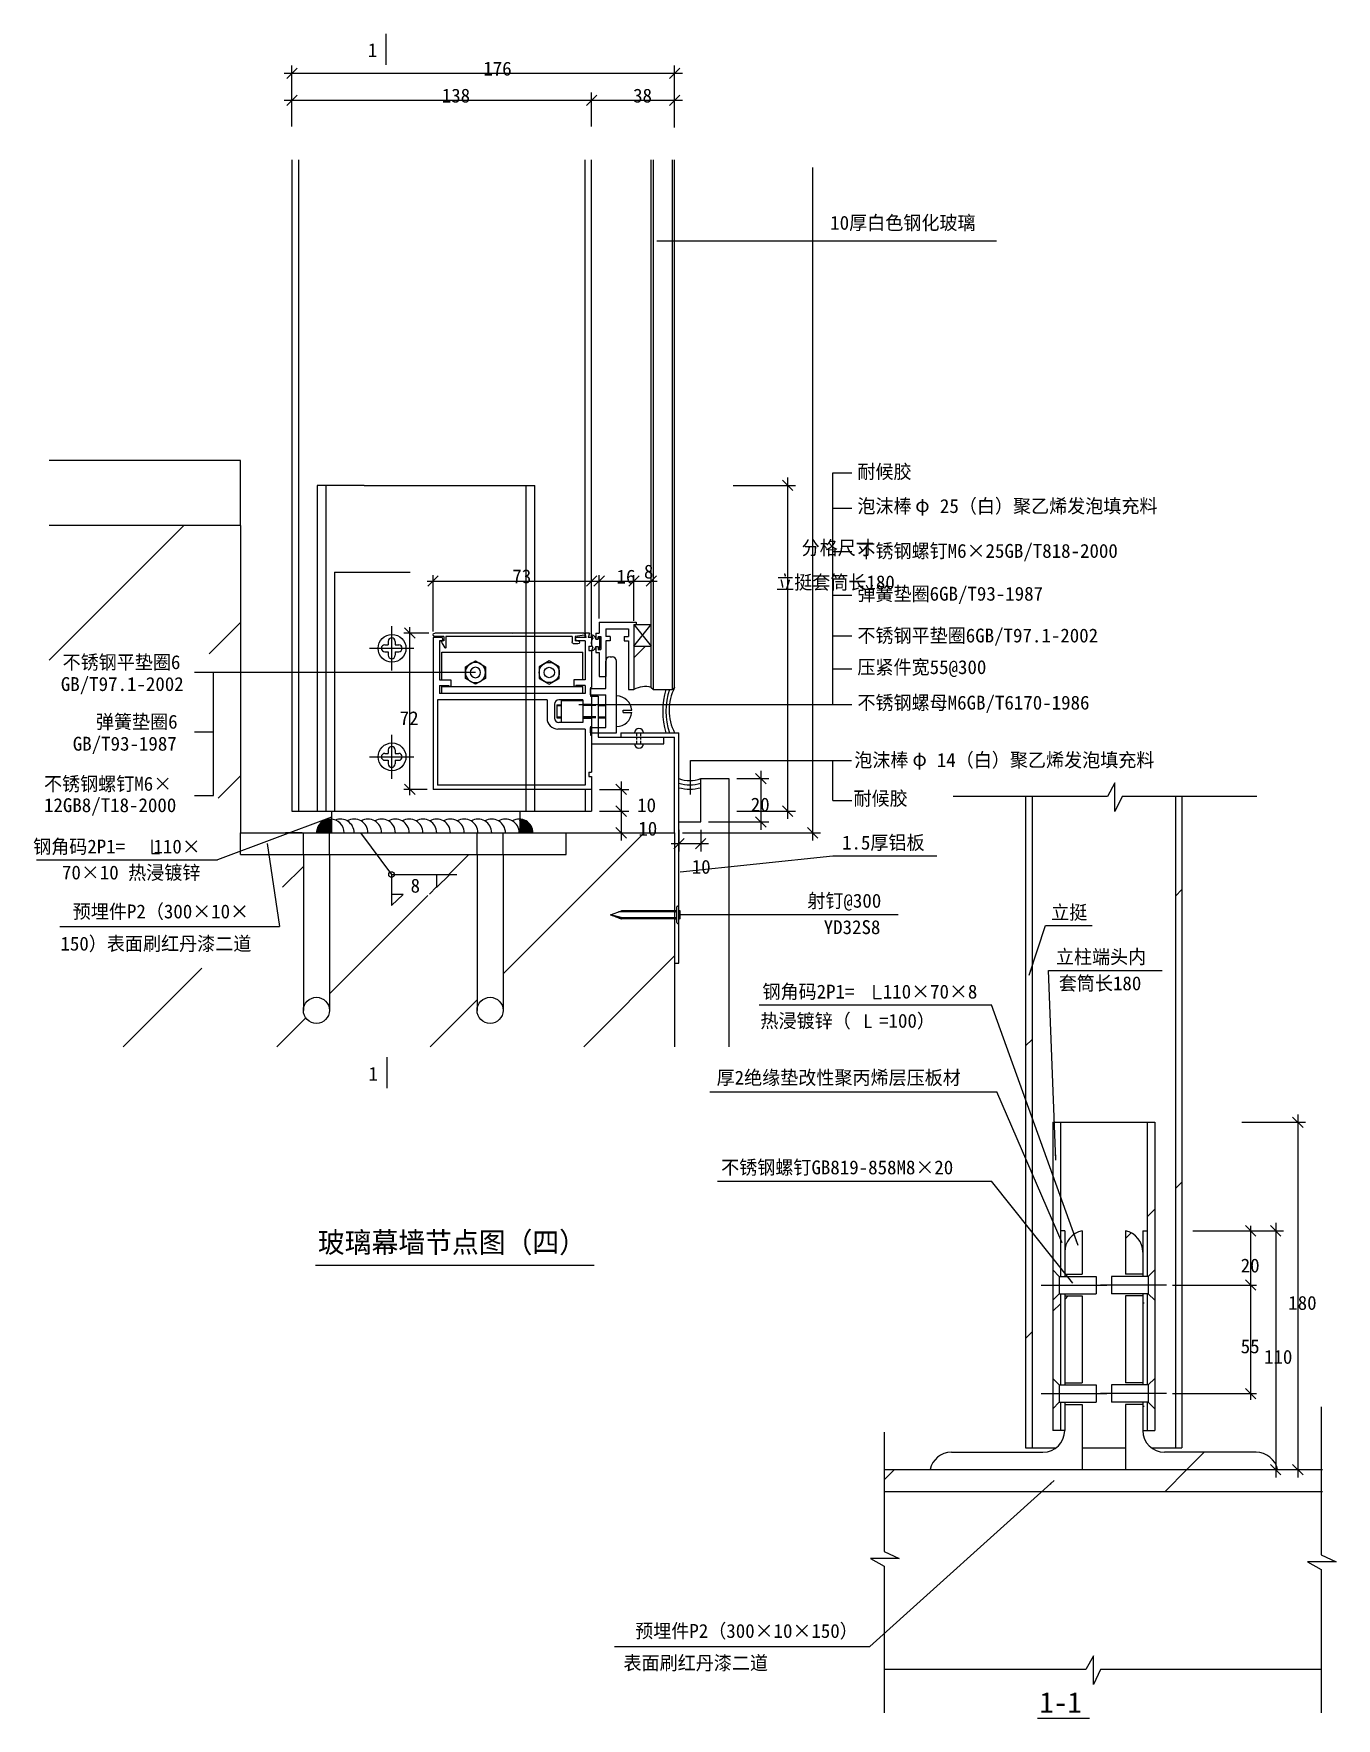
# Model space of a CAD drawing. Header units: metres. Extents: x 1144 to 1744, y 213 to 989.
import ezdxf

# ---------------------------------------------------------------- set-up
doc = ezdxf.new("R2010")
doc.units = ezdxf.units.M
for name, color, linetype in [('LJ', 1, 'Continuous'), ('T', 6, 'Continuous'), ('WD-01', 7, 'Continuous'), ('ZJSY-CC155-D1', 7, 'Continuous'), ('ZJSY-CC155-D10', 7, 'Continuous'), ('ZJSY-CC155-D11', 7, 'Continuous'), ('ZJSY-CC155-D3', 7, 'Continuous'), ('ZJSY-CC155-D5', 7, 'Continuous'), ('建块层', 2, 'Continuous')]:
    doc.layers.add(name, color=color, linetype=linetype)
doc.dimstyles.get("Standard").update_dxf_attribs({"dimtxt": 2.5, "dimasz": 2.5, "dimexe": 1.25, "dimexo": 0.625, "dimtad": 1, "dimcen": 2.5, "dimazin": 3, "dimtfac": 1, "dimtmove": 0, "dimatfit": 3})

# ---------------------------------------------------------------- blocks, each defined once
blk = doc.blocks.new('_ArchTick')
at = {"color": 0, "linetype": 'ByBlock'}
blk.add_lwpolyline([(-0.5, -0.5), (0.5, 0.5)], dxfattribs=at)
blk = doc.blocks.new('螺钉正面')
for p, q in [((0, -6.37), (0, 6.37)), ((-6.37, 0), (6.37, 0))]:
    blk.add_line(p, q)
at = {"layer": 'LJ'}
for p, q in [((-2, 1), (-1, 1)), ((-1, 2), (-1, 1)), ((1, 2), (1, 1)), ((1, 1), (2, 1)), ((-2, -1), (-1, -1)), ((-1, -1), (-1, -2)), ((1, -1), (2, -1)), ((1, -1), (1, -2))]:
    blk.add_line(p, q, dxfattribs=at)
blk.add_circle((0.09, 0), 4, dxfattribs=at)
for centre, start, end in [((-2, 0), 90, 180), ((-2, 0), 180, 270), ((0, 2), 90, 180), ((0, 2), 0, 90), ((2, 0), 0, 90), ((2, 0), 270, 0), ((0, -2), 180, 270), ((0, -2), 270, 0)]:
    blk.add_arc(centre, 1, start, end, dxfattribs=at)
blk = doc.blocks.new('AQ5214隐横梁')
at = {"layer": '建块层'}
for p, q in [((-2, 28.8), (-2, -41.2)), ((1.75, 28.8), (-2, 28.8)), ((1, 27.3), (1, 9.2)), ((1.75, 27.3), (1, 27.3)), ((68.5, 28.8), (64.25, 28.8)), ((68, 27.3), (64.25, 27.3)), ((68.5, 28.8), (68, 30.8)), ((70, 30.8), (68, 30.8)), ((68, 27.3), (68, 9.2)), ((70, 30.8), (69.5, 28.8)), ((71, 28.8), (69.5, 28.8)), ((69.7, 24.8), (71, 24.8)), ((69.7, 24.8), (69.7, 22.8)), ((71, 28.8), (71, 24.8)), ((69.7, 22.8), (71, 22.8)), ((71, 22.8), (71, 5.8)), ((1, 9.2), (6.2, 9.2)), ((6.2, 9.2), (6.2, 6.5)), ((68, 9.2), (62.8, 9.2)), ((62.8, 9.2), (62.8, 6.5)), ((0, 0), (0, -39.2)), ((50.5, 0), (0, 0)), ((1, 6.7), (5.2, 6.7)), ((1, 6.7), (1, 3)), ((68, 3), (1, 3)), ((5.2, 6.7), (5.2, 6.5)), ((5.5, 6.2), (5.9, 6.2)), ((50.5, 0), (50.5, -8.4)), ((67, 0), (56, 0)), ((63.5, 6.2), (63.1, 6.2)), ((68, 6.7), (63.8, 6.7)), ((63.8, 6.7), (63.8, 6.5)), ((67, 0), (67, -1.95)), ((68, 6.7), (68, 3)), ((70.5, 5.8), (70.5, 1.8)), ((70.5, 5.8), (71, 5.8)), ((70.5, 1.8), (71, 1.8)), ((71, 1.8), (71, -1.95)), ((54, -2), (54, -8.4)), ((67, -1.95), (71, -1.95)), ((68, -13.4), (55.5, -13.4)), ((67, -10.4), (56, -10.4)), ((67, -8.45), (67, -10.4)), ((67, -8.45), (71, -8.45)), ((68, -13.4), (68, -39.2)), ((70.5, -12.2), (70.5, -16.2)), ((70.5, -12.2), (71, -12.2)), ((71, -8.45), (71, -12.2)), ((70.5, -16.2), (71, -16.2)), ((71, -16.2), (71, -33.2)), ((69.7, -33.2), (71, -33.2)), ((69.7, -33.2), (69.7, -35.2)), ((69.7, -35.2), (71, -35.2)), ((71, -35.2), (71, -41.2)), ((71, -41.2), (-2, -41.2)), ((68, -39.2), (0, -39.2))]:
    blk.add_line(p, q, dxfattribs=at)
for centre, radius, start, end in [((1.75, 28.05), 0.75, 270, 90), ((64.25, 28.05), 0.75, 90, 270), ((5.5, 6.5), 0.3, 180, 270), ((5.9, 6.5), 0.3, 270, 0), ((56, -2), 2, 90, 180), ((63.1, 6.5), 0.3, 180, 270), ((63.5, 6.5), 0.3, 270, 0), ((55.5, -8.4), 5, 180, 270), ((56, -8.4), 2, 180, 270)]:
    blk.add_arc(centre, radius, start, end, dxfattribs=at)
blk = doc.blocks.new('A$C00DE7B20')
for p, q in [((2, 5.55), (3, 5.55)), ((2, 2.05), (3, 2.05)), ((3, 5.55), (3, 6.46)), ((3, 6.46), (3.84, 6.46)), ((3, 2.05), (3, 1.14)), ((3, 1.14), (3.84, 1.14)), ((3.84, 6.46), (3.84, 1.14))]:
    blk.add_line(p, q)
for centre, radius, start, end in [((-0.81, 4.81), 2.91, 14.77, 73.81), ((4.25, 3.8), 4.25, 151.6, 208.4), ((-0.81, 2.79), 2.91, 286.19, 345.23), ((-4.43, 5.36), 4.97, 5.33, 26.8), ((-4.43, 2.24), 4.97, 333.2, 354.67)]:
    blk.add_arc(centre, radius, start, end)
blk = doc.blocks.new('AQ5130固定铝框')
at = {"layer": '建块层'}
for p, q in [((13.5, 26), (16, 26)), ((13.5, 3.5), (13.5, 26)), ((16, -4), (16, 26)), ((0, 9), (0, 20)), ((0, 20), (3, 20)), ((3, 3.5), (3, 20)), ((-1.5, 9), (0, 9)), ((-1.5, 6.25), (-1.5, 9)), ((-1.5, 6.25), (-0.5, 6.25)), ((-1.5, 0), (-1.5, 2.75)), ((-1.5, 2.75), (-0.5, 2.75)), ((-1.5, 0), (0, 0)), ((-0.5, 7.5), (0.7, 7.5)), ((-0.5, 6.25), (-0.5, 7.5)), ((-0.5, 1.5), (-0.5, 2.75)), ((-0.5, 1.5), (0.7, 1.5)), ((0, -5), (0, 0)), ((0.7, 1.5), (0.7, 7.5)), ((5, 3.5), (3, 3.5)), ((3, -2), (3, 1.5)), ((5, 1.5), (3, 1.5)), ((5, 1.5), (5, 3.5)), ((11.5, 1.5), (11.5, 3.5)), ((11.5, 3.5), (13.5, 3.5)), ((11.5, 1.5), (13.5, 1.5)), ((13.5, -2), (13.5, 1.5)), ((0, -5), (17, -5)), ((3, -2), (13.5, -2)), ((16, -4), (17, -4)), ((17, -5), (17, -4))]:
    blk.add_line(p, q, dxfattribs=at)
blk = doc.blocks.new('AQ5087为AQ5214扣板')
at = {"layer": '建块层'}
for p, q in [((-68.97, 0.47), (-64.75, 0)), ((-68.7, 1.5), (0, 1.5)), ((-64.75, 0), (-64.75, -2)), ((-63.25, 0), (-5.15, 0)), ((-63.25, 0), (-63.25, -2.5)), ((-5.15, 0), (-5.15, -5.08)), ((-4.15, 0), (0, 0)), ((-4.15, 0), (-4.15, -2)), ((-66, -2), (-64.75, -2)), ((-66, -3.5), (-64.25, -3.5)), ((-3.3, -3), (-4.59, -5.23)), ((-4.15, -2), (-3.75, -2))]:
    blk.add_line(p, q, dxfattribs=at)
for centre, radius, start, end in [((-68.7, 0.95), 0.55, 90, 241.12), ((0, 0.75), 0.75, 270, 90), ((-66, -2.75), 0.75, 90, 270), ((-64.25, -2.5), 1, 270, 0), ((-4.85, -5.08), 0.3, 180, 330), ((-3.75, -2.6), 0.6, 318.19, 90)]:
    blk.add_arc(centre, radius, start, end, dxfattribs=at)
blk = doc.blocks.new('A$C26176695')
at = {"layer": '建块层', "color": 7}
for p, q in [((4.64, 10.72), (0, 8.04)), ((0, 8.04), (0, 2.68)), ((9.29, 8.04), (4.64, 10.72)), ((9.29, 2.68), (9.29, 8.04)), ((0, 2.68), (4.64, 0)), ((4.64, 0), (9.29, 2.68))]:
    blk.add_line(p, q, dxfattribs=at)
blk.add_circle((4.64, 5.36), 4.64, dxfattribs=at)
at = {"layer": '建块层', "color": 1}
blk.add_circle((4.64, 5.36), 2.4, dxfattribs=at)
blk = doc.blocks.new('AQ5156压紧件')
at = {"color": 7}
for p, q in [((-2.47, 0), (-2.47, -12)), ((-2.47, 0), (0.03, 0)), ((0.03, 0), (0.03, -7)), ((15.03, 0), (15.03, -7)), ((15.03, 0), (18.03, 0)), ((18.03, 0), (18.03, -7)), ((0.03, -7), (15.03, -7)), ((18.03, -7), (30.53, -7)), ((-2.47, -12), (30.53, -12)), ((32.53, -9), (32.53, -10))]:
    blk.add_line(p, q, dxfattribs=at)
for centre, start, end in [((30.53, -9), 0, 90), ((30.53, -10), 270, 0)]:
    blk.add_arc(centre, 2, start, end, dxfattribs=at)
blk = doc.blocks.new('点')
at = {"color": 2}
blk.add_line((0, 0), (0, 0), dxfattribs=at)

msp = doc.modelspace()

# ---------------------------------------------------------------- hatches: boundary and pattern name
h = msp.add_hatch()
h.set_pattern_fill('ANSI34', scale=30)
h.paths.add_polyline_path([(1274.35, 631.26), (1278.35, 631.26), (1278.35, 781.26), (1274.35, 781.26)])
h = msp.add_hatch()
h.set_pattern_fill('ANSI37', scale=20)
h.paths.add_polyline_path([(1428.3, 688.26, 0.19), (1420.3, 687.26), (1420.3, 707.26), (1428.3, 707.26)])
h = msp.add_hatch()
h.set_pattern_fill('AR-SAND', scale=8)
h.paths.add_polyline_path([(1441.06, 561.26), (1439.06, 561.26), (1439.06, 522.75), (1464.06, 522.75), (1464.06, 646.26), (1451.06, 646.26), (1451.06, 626.26), (1441.06, 626.26), (1441.06, 585.69, 1.54), (1441.56, 585.92), (1441.56, 581.17, -0.65), (1441.06, 581.39)])
h = msp.add_hatch()
h.set_pattern_fill('SOLID')
h.paths.add_polyline_path([(1281, 627.57, 0.44), (1274.13, 621.26), (1281, 621.26)])
h = msp.add_hatch()
h.set_pattern_fill('SOLID')
h.paths.add_polyline_path([(1373.81, 621.26, 0.4), (1367.74, 627.59), (1367.74, 621.26)])
h = msp.add_hatch()
h.set_pattern_fill('ANSI32', scale=30)
h.paths.add_polyline_path([(1626.73, 407.98), (1618.73, 407.98), (1618.73, 367.98), (1626.73, 367.98)])
h.paths.add_polyline_path([(1626.73, 437.98, 0.36), (1618.73, 428.18), (1618.73, 417.98), (1626.73, 417.98)])
h.paths.add_polyline_path([(1646.73, 417.98), (1654.73, 417.98), (1654.73, 428.18, 0.36), (1646.73, 437.98)])
h.paths.add_polyline_path([(1654.73, 407.98), (1646.73, 407.98), (1646.73, 367.98), (1654.73, 367.98)])
h.paths.add_polyline_path([(1626.73, 357.98), (1618.73, 357.98), (1618.73, 345.98, -0.41), (1608.73, 335.98), (1566.53, 335.98, 0.36), (1556.73, 327.98), (1626.73, 327.98)])
h.paths.add_polyline_path([(1646.73, 327.98), (1716.73, 327.98, 0.36), (1706.93, 335.98), (1664.73, 335.98, -0.41), (1654.73, 345.98), (1654.73, 357.98), (1646.73, 357.98)])
h = msp.add_hatch()
h.set_pattern_fill('ANSI32', scale=30)
h.paths.add_polyline_path([(1535.56, 327.98), (1535.56, 317.98), (1736.94, 317.98), (1736.94, 327.98), (1734.44, 327.98), (1731.64, 327.98)])
h = msp.add_hatch()
h.set_pattern_fill('ANSI31', scale=400)
h.paths.add_polyline_path([(1535.56, 317.98), (1535.56, 288.02), (1537.56, 286.02), (1535.56, 286.02), (1533.56, 286.02), (1535.56, 284.02), (1535.56, 235.93), (1630.12, 235.93), (1632.12, 237.93), (1632.12, 235.93), (1632.12, 233.93), (1634.12, 235.93), (1736.94, 235.93), (1736.94, 284.02), (1734.94, 286.02), (1736.94, 286.02), (1738.94, 286.02), (1736.94, 288.02), (1736.94, 317.98), (1731.64, 317.98)])
at = {"layer": 'ZJSY-CC155-D10'}
h = msp.add_hatch(dxfattribs=at)
h.set_pattern_fill('ANSI34', scale=30)
h.paths.add_polyline_path([(1603.73, 638.01), (1600.73, 638.01), (1600.73, 337.98), (1603.73, 337.98)])
h.paths.add_polyline_path([(1669.73, 337.98), (1672.73, 337.98), (1672.73, 638.01), (1669.73, 638.01)])
h = msp.add_hatch(dxfattribs=at)
h.set_pattern_fill('ANSI34', scale=30)
h.paths.add_polyline_path([(1613.23, 419.98), (1616.23, 416.98), (1616.73, 416.98), (1616.73, 487.98), (1613.23, 487.98)])
h.paths.add_polyline_path([(1656.73, 416.98), (1657.23, 416.98), (1660.23, 419.98), (1660.23, 487.98), (1656.73, 487.98)])
h.paths.add_polyline_path([(1613.23, 369.98), (1616.23, 366.98), (1616.73, 366.98), (1616.73, 408.98), (1616.23, 408.98), (1613.23, 405.98)])
h.paths.add_polyline_path([(1660.23, 405.98), (1657.23, 408.98), (1656.73, 408.98), (1656.73, 366.98), (1657.23, 366.98), (1660.23, 369.98)])
h.paths.add_polyline_path([(1656.73, 345.98), (1660.23, 345.98), (1660.23, 355.98), (1657.23, 358.98), (1656.73, 358.98)])
h.paths.add_polyline_path([(1613.23, 345.98), (1616.73, 345.98), (1616.73, 358.98), (1616.23, 358.98), (1613.23, 355.98)])
h = msp.add_hatch(dxfattribs=at)
h.set_pattern_fill('DOTS', scale=15)
h.paths.add_polyline_path([(1618.73, 437.98), (1616.73, 437.98), (1616.73, 416.98), (1618.73, 416.98)])
h.paths.add_polyline_path([(1654.73, 416.98), (1656.73, 416.98), (1656.73, 437.98), (1654.73, 437.98)])
h.paths.add_polyline_path([(1618.73, 408.98), (1616.73, 408.98), (1616.73, 366.98), (1618.73, 366.98)])
h.paths.add_polyline_path([(1654.73, 366.98), (1656.73, 366.98), (1656.73, 408.98), (1654.73, 408.98)])
h.paths.add_polyline_path([(1616.73, 345.98), (1618.73, 345.98), (1618.73, 358.98), (1616.73, 358.98)])
h.paths.add_polyline_path([(1656.73, 358.98), (1654.73, 358.98), (1654.73, 345.98), (1656.73, 345.98)])
h = msp.add_hatch(dxfattribs=at)
h.set_pattern_fill('AR-CONC', scale=10)
h.paths.add_polyline_path([(1728.94, 288.35), (1726.94, 290.35), (1728.94, 290.35), (1730.94, 290.35), (1728.94, 292.35), (1728.94, 317.98), (1535.56, 317.98), (1535.56, 292.35), (1537.56, 290.35), (1535.56, 290.35), (1533.56, 290.35), (1535.56, 288.35), (1535.56, 235.93), (1630.12, 235.93), (1632.12, 237.93), (1632.12, 235.93), (1632.12, 233.93), (1634.12, 235.93), (1728.94, 235.93)])

# ---------------------------------------------------------------- linework, layer by layer
for p, q in [((1306.06, 989.32), (1306.06, 975.04)), ((1259.2, 971.1), (1442.66, 971.1)), ((1262.8, 949.35), (1262.8, 974.7)), ((1439.06, 946.18), (1439.06, 974.7)), ((1262.8, 946.65), (1262.8, 962.27)), ((1400.8, 946.65), (1400.8, 962.27)), ((1400.8, 946.65), (1400.8, 962.27)), ((1439.06, 946.18), (1439.06, 962.27)), ((1259.2, 958.67), (1404.4, 958.67)), ((1397.2, 958.67), (1442.66, 958.67)), ((1262.8, 931.29), (1262.8, 809.22)), ((1265.8, 931.29), (1265.8, 809.36)), ((1397.8, 711.26), (1397.8, 931.29)), ((1400.8, 711.26), (1400.8, 931.29)), ((1428.3, 688.26), (1428.3, 931.29)), ((1429.3, 687.26), (1429.3, 931.29)), ((1438.06, 687.26), (1438.06, 931.29)), ((1439.06, 688.26), (1439.06, 931.29)), ((1502.67, 617.66), (1502.67, 927.69)), ((1262.8, 809.22), (1262.8, 631.26)), ((1265.8, 809.36), (1265.8, 631.26)), ((1239.06, 792.79), (1150.91, 792.79)), ((1239.06, 762.79), (1239.06, 792.79)), ((1491.11, 784.86), (1491.11, 627.66)), ((1274.35, 781.26), (1274.35, 631.26)), ((1296.05, 781.26), (1274.35, 781.26)), ((1278.35, 781.26), (1278.35, 631.26)), ((1296.05, 781.26), (1374.69, 781.26)), ((1370.69, 631.26), (1370.69, 781.26)), ((1374.69, 631.26), (1374.69, 781.26)), ((1465.95, 781.26), (1494.71, 781.26)), ((1239.06, 762.79), (1150.91, 762.79)), ((1150.91, 700.74), (1212.96, 762.79)), ((1239.06, 762.79), (1239.06, 621.26)), ((1282.35, 741.26), (1282.35, 631.26)), ((1282.35, 741.26), (1317.21, 741.26)), ((1325.1, 737.2), (1403.5, 737.2)), ((1327.8, 713.96), (1327.8, 739.9)), ((1400.8, 714.26), (1400.8, 739.9)), ((1401.6, 737.2), (1423, 737.2)), ((1404.3, 719.96), (1404.3, 739.9)), ((1417.6, 737.2), (1431, 737.2)), ((1420.3, 721.66), (1420.3, 739.9)), ((1420.3, 718.96), (1420.3, 739.9)), ((1428.3, 731.71), (1428.3, 739.9)), ((1224.65, 703.77), (1239.06, 718.19)), ((1317.08, 638.56), (1317.08, 715.96)), ((1420.3, 717.26), (1428.3, 717.26)), ((1420.3, 717.26), (1428.3, 707.26)), ((1420.3, 707.26), (1428.3, 717.26)), ((1325.85, 713.26), (1314.38, 713.26)), ((1420.3, 707.26), (1428.3, 707.26)), ((1331.8, 704.46), (1396.8, 704.46)), ((1331.8, 691.66), (1331.8, 704.46)), ((1396.8, 691.66), (1396.8, 704.46)), ((1331.8, 691.66), (1336, 691.66)), ((1336, 691.66), (1336, 688.66)), ((1396.8, 691.66), (1392.6, 691.66)), ((1392.6, 691.66), (1392.6, 688.66)), ((1331.8, 688.66), (1396.8, 688.66)), ((1331.8, 685.46), (1331.8, 688.66)), ((1396.8, 685.46), (1396.8, 688.66)), ((1400.8, 684.26), (1400.8, 662.26)), ((1400.8, 684.26), (1403.8, 684.26)), ((1403.8, 684.26), (1403.8, 665.26)), ((1428.3, 688.26), (1429.3, 687.26)), ((1429.3, 687.26), (1438.06, 687.26)), ((1439.06, 688.26), (1438.06, 687.26)), ((1394.93, 680.33), (1511.92, 680.33)), ((1402.82, 680.26), (1396.8, 680.26)), ((1402.82, 679.86), (1396.8, 679.86)), ((1402.82, 674.66), (1396.8, 674.66)), ((1402.82, 674.26), (1396.8, 674.26)), ((1414.35, 667.26), (1441.06, 667.26)), ((1414.35, 667.26), (1414.35, 665.26)), ((1421.7, 665.84), (1421.7, 667.26)), ((1423.53, 665.84), (1423.53, 667.26)), ((1441.06, 561.26), (1441.06, 667.26)), ((1400.8, 662.26), (1434.06, 662.26)), ((1403.8, 665.26), (1439.06, 665.26)), ((1421.7, 664.19), (1421.7, 665.44)), ((1421.7, 662.37), (1421.7, 663.62)), ((1423.53, 664.19), (1423.53, 665.44)), ((1423.53, 662.37), (1423.53, 663.62)), ((1434.06, 662.26), (1434.06, 665.26)), ((1439.06, 621.26), (1439.06, 665.26)), ((1446.39, 638.91), (1446.39, 654.51)), ((1446.39, 654.51), (1511.92, 654.51)), ((1511.92, 636.12), (1511.92, 654.51)), ((1228.75, 637.16), (1239.06, 647.48)), ((1414.42, 644.86), (1414.42, 627.66)), ((1451.06, 646.26), (1464.06, 646.26)), ((1451.06, 626.26), (1451.06, 646.26)), ((1464.06, 646.26), (1464.06, 522.75)), ((1467.66, 646.26), (1482.38, 646.26)), ((1478.78, 649.86), (1478.78, 622.66)), ((1217.84, 638.43), (1226.64, 638.43)), ((1325.1, 641.26), (1314.38, 641.26)), ((1397.8, 641.26), (1397.8, 631.26)), ((1400.8, 641.26), (1400.8, 631.26)), ((1404.4, 641.26), (1418.02, 641.26)), ((1262.8, 631.26), (1400.8, 631.26)), ((1281, 631.26), (1281, 621.26)), ((1367.74, 631.26), (1367.74, 621.26)), ((1404.4, 631.26), (1418.02, 631.26)), ((1408, 631.26), (1418.02, 631.26)), ((1414.42, 634.86), (1414.42, 617.66)), ((1467.66, 631.26), (1494.71, 631.26)), ((1239.06, 621.26), (1439.06, 621.26)), ((1239.06, 621.26), (1389.06, 621.26)), ((1239.06, 611.26), (1239.06, 621.26)), ((1267.47, 621.26), (1259.75, 621.26)), ((1267.47, 621.26), (1367.47, 621.26)), ((1268.06, 611.26), (1268.06, 621.26)), ((1280.06, 611.26), (1280.06, 621.26)), ((1348.06, 611.26), (1348.06, 621.26)), ((1360.06, 611.26), (1360.06, 621.26)), ((1360.06, 556.34), (1424.98, 621.26)), ((1367.47, 621.26), (1373.81, 621.26)), ((1389.06, 611.26), (1389.06, 621.26)), ((1408, 621.26), (1418.02, 621.26)), ((1439.06, 621.26), (1439.06, 522.75)), ((1441.06, 626.26), (1451.06, 626.26)), ((1441.06, 622.66), (1441.06, 612.69)), ((1442.66, 621.26), (1506.27, 621.26)), ((1451.06, 622.66), (1451.06, 612.69)), ((1454.66, 626.26), (1482.38, 626.26)), ((1198.21, 618.02), (1198.21, 611.75)), ((1437.46, 616.29), (1454.66, 616.29)), ((1198.21, 611.75), (1201.73, 611.75)), ((1239.06, 611.26), (1389.06, 611.26)), ((1258.5, 596.2), (1268.06, 605.77)), ((1268.06, 611.26), (1268.06, 539.51)), ((1280.06, 611.26), (1280.06, 539.51)), ((1335.04, 602.03), (1344.27, 611.26)), ((1348.06, 611.26), (1348.06, 539.51)), ((1360.06, 611.26), (1360.06, 539.51)), ((1308.67, 602.03), (1338.67, 602.03)), ((1308.67, 602.03), (1308.67, 587.87)), ((1329.42, 602.03), (1329.42, 596.16)), ((1329.42, 596.16), (1335.5, 602.03)), ((1280.06, 547.06), (1325.34, 592.33)), ((1314.02, 592.94), (1308.67, 592.94)), ((1308.67, 587.87), (1314.02, 592.94)), ((1326.08, 593.08), (1329.42, 596.41)), ((1409.67, 583.5), (1409.67, 583.49)), ((1409.76, 583.47), (1409.78, 583.45)), ((1409.78, 583.45), (1409.79, 583.44)), ((1409.8, 583.44), (1409.79, 583.44)), ((1409.81, 583.45), (1409.8, 583.44)), ((1409.94, 583.41), (1409.92, 583.4)), ((1409.92, 583.4), (1409.92, 583.39)), ((1410.03, 583.38), (1410.06, 583.34)), ((1410.05, 583.35), (1410.04, 583.34)), ((1410.07, 583.37), (1410.05, 583.35)), ((1410.06, 583.34), (1410.09, 583.32)), ((1410.18, 583.3), (1410.17, 583.29)), ((1410.2, 583.32), (1410.18, 583.3)), ((1410.29, 583.29), (1410.34, 583.24)), ((1410.31, 583.25), (1410.29, 583.23)), ((1410.34, 583.28), (1410.31, 583.25)), ((1410.34, 583.24), (1410.39, 583.2)), ((1410.44, 583.2), (1410.42, 583.18)), ((1410.47, 583.23), (1410.44, 583.2)), ((1410.55, 583.21), (1410.63, 583.14)), ((1410.57, 583.16), (1410.55, 583.13)), ((1410.6, 583.19), (1410.57, 583.16)), ((1410.63, 583.14), (1410.69, 583.08)), ((1410.7, 583.11), (1410.67, 583.08)), ((1410.74, 583.15), (1410.7, 583.11)), ((1410.83, 583.06), (1410.8, 583.03)), ((1410.82, 583.12), (1410.91, 583.03)), ((1410.87, 583.1), (1410.83, 583.06)), ((1410.91, 583.03), (1410.98, 582.95)), ((1410.96, 583.01), (1410.92, 582.98)), ((1411, 583.06), (1410.96, 583.01)), ((1411.09, 582.97), (1411.05, 582.93)), ((1411.08, 583.04), (1411.19, 582.93)), ((1411.14, 583.02), (1411.09, 582.97)), ((1411.21, 582.92), (1411.17, 582.88)), ((1411.19, 582.93), (1411.28, 582.83)), ((1411.27, 582.97), (1411.21, 582.92)), ((1411.34, 582.87), (1411.3, 582.83)), ((1411.34, 582.95), (1411.47, 582.82)), ((1411.4, 582.93), (1411.34, 582.87)), ((1411.47, 582.82), (1411.42, 582.77)), ((1411.54, 582.89), (1411.47, 582.82)), ((1411.47, 582.82), (1411.58, 582.71)), ((1411.6, 582.77), (1411.55, 582.72)), ((1411.67, 582.84), (1411.6, 582.77)), ((1411.61, 582.86), (1411.75, 582.72)), ((1411.73, 582.73), (1411.68, 582.67)), ((1411.8, 582.8), (1411.73, 582.73)), ((1411.75, 582.72), (1411.88, 582.59)), ((1411.86, 582.68), (1411.8, 582.62)), ((1411.94, 582.75), (1411.86, 582.68)), ((1411.87, 582.78), (1412.03, 582.62)), ((1411.99, 582.63), (1411.93, 582.57)), ((1412.07, 582.71), (1411.99, 582.63)), ((1412.03, 582.62), (1412.18, 582.47)), ((1412.12, 582.58), (1412.05, 582.52)), ((1412.2, 582.67), (1412.12, 582.58)), ((1412.13, 582.69), (1412.31, 582.51)), ((1412.25, 582.54), (1412.18, 582.47)), ((1412.33, 582.62), (1412.25, 582.54)), ((1412.38, 582.49), (1412.3, 582.42)), ((1412.31, 582.51), (1412.48, 582.35)), ((1412.47, 582.58), (1412.38, 582.49)), ((1412.39, 582.6), (1412.59, 582.41)), ((1412.5, 582.44), (1412.43, 582.37)), ((1412.6, 582.54), (1412.5, 582.44)), ((1412.63, 582.39), (1412.56, 582.31)), ((1412.59, 582.41), (1412.77, 582.22)), ((1412.73, 582.49), (1412.63, 582.39)), ((1412.66, 582.52), (1412.87, 582.31)), ((1412.76, 582.34), (1412.68, 582.26)), ((1412.87, 582.45), (1412.76, 582.34)), ((1412.89, 582.3), (1412.81, 582.21)), ((1412.87, 582.31), (1413.07, 582.1)), ((1413, 582.41), (1412.89, 582.3)), ((1412.92, 582.43), (1413.15, 582.2)), ((1413.02, 582.25), (1412.93, 582.16)), ((1413.13, 582.36), (1413.02, 582.25)), ((1413.15, 582.2), (1413.06, 582.11)), ((1413.27, 582.32), (1413.15, 582.2)), ((1413.15, 582.2), (1413.37, 581.98)), ((1413.18, 582.35), (1413.43, 582.1)), ((1413.28, 582.15), (1413.18, 582.06)), ((1413.4, 582.27), (1413.28, 582.15)), ((1413.41, 582.11), (1413.31, 582.01)), ((1413.53, 582.23), (1413.41, 582.11)), ((1413.43, 582.1), (1413.67, 581.86)), ((1413.54, 582.06), (1413.43, 581.96)), ((1413.45, 582.26), (1413.71, 581.99)), ((1413.67, 582.19), (1413.54, 582.06)), ((1413.67, 582.01), (1413.56, 581.9)), ((1413.8, 582.14), (1413.67, 582.01)), ((1413.8, 581.96), (1413.69, 581.85)), ((1413.71, 582.17), (1413.99, 581.89)), ((1413.71, 581.99), (1413.97, 581.74)), ((1413.93, 582.1), (1413.8, 581.96)), ((1413.92, 581.92), (1413.81, 581.8)), ((1414.07, 582.06), (1413.92, 581.92)), ((1413.97, 582.09), (1414.27, 581.79)), ((1414.2, 582.01), (1414.05, 581.87)), ((1414.33, 581.97), (1414.18, 581.82)), ((1414.24, 582), (1414.54, 581.69)), ((1414.46, 581.93), (1414.31, 581.77)), ((1414.5, 581.91), (1414.54, 581.87)), ((1414.05, 581.87), (1413.94, 581.75)), ((1413.99, 581.89), (1414.26, 581.62)), ((1414.18, 581.82), (1414.06, 581.7)), ((1414.31, 581.77), (1414.19, 581.65)), ((1414.27, 581.79), (1414.54, 581.52)), ((1414.44, 581.72), (1414.31, 581.6)), ((1414.54, 581.83), (1414.44, 581.72)), ((1414.54, 581.65), (1414.44, 581.55)), ((1185.05, 522.75), (1221.28, 558.98)), ((1397.18, 522.75), (1439.06, 564.63)), ((1439.06, 561.26), (1441.06, 561.26)), ((1530.86, 551.16), (1530.86, 544.89)), ((1326.47, 522.75), (1348.06, 544.34)), ((1530.86, 544.89), (1534.39, 544.89)), ((1255.76, 522.75), (1269.12, 536.11)), ((1306.48, 517.89), (1306.48, 503.61)), ((1726.1, 491.58), (1726.1, 324.38)), ((1700.37, 487.98), (1729.7, 487.98)), ((1694.62, 437.98), (1719.53, 437.98)), ((1715.93, 441.58), (1715.93, 324.38)), ((1702.01, 327.98), (1719.53, 327.98)), ((1723.13, 327.98), (1729.7, 327.98))]:
    msp.add_line(p, q)
for points in [[(1430.8, 893.96), (1511, 893.96)], [(1347.3, 695.1), (1217.84, 695.1)], [(1281, 628.44), (1228.54, 608.84)], [(1294.35, 621.26), (1308.67, 602.03)], [(1251.32, 616.35), (1257.1, 578.18)], [(1441.59, 603.24), (1511.92, 610.7)], [(1441.59, 583.68), (1511.92, 583.68)]]:
    msp.add_lwpolyline(points)
for centre, radius in [((1308.67, 602.03), 1.32), ((1274.06, 539.51), 6), ((1354.06, 539.51), 6)]:
    msp.add_circle(centre, radius)
for centre, radius, start, end in [((1425.55, 677.77), 10.85, 75.31, 118.94), ((1467.65, 677.26), 34.08, 162.93, 197.07), ((1466, 677.26), 30.93, 161.14, 198.86), ((1459.64, 677.76), 23.1, 152.96, 207.04), ((1422.62, 667.26), 2.05, 0, 180), ((1422.62, 662.26), 2.05, 180, 0), ((1446.06, 660.13), 14.75, 250.18, 289.82), ((1446.06, 660.13), 16.75, 252.63, 287.37), ((1446.06, 660.13), 18.75, 254.53, 285.47), ((1280.47, 621.26), 6.34, 0, 180), ((1285.1, 621.26), 6.34, 0, 111.44), ((1291.44, 621.26), 6.34, 0, 120), ((1297.77, 621.26), 6.34, 0, 120), ((1304.11, 621.26), 6.34, 0, 120), ((1310.44, 621.26), 6.34, 0, 120), ((1316.78, 621.26), 6.34, 0, 120), ((1323.12, 621.26), 6.34, 0, 120), ((1329.45, 621.26), 6.34, 0, 120), ((1335.79, 621.26), 6.34, 0, 120), ((1342.13, 621.26), 6.34, 0, 120), ((1348.46, 621.26), 6.34, 0, 120), ((1354.8, 621.26), 6.34, 0, 120), ((1361.13, 621.26), 6.34, 0, 120), ((1367.47, 621.26), 6.34, 0, 120)]:
    msp.add_arc(centre, radius, start, end)
at = {"layer": 'ZJSY-CC155-D1'}
for p, q in [((1511, 893.96), (1587.32, 893.96)), ((1511.92, 680.33), (1511.92, 787.01)), ((1511.92, 787.01), (1520.63, 787.01)), ((1511.92, 770.73), (1520.63, 770.73)), ((1511.92, 750.77), (1520.63, 750.77)), ((1511.92, 730.68), (1520.63, 730.68)), ((1511.92, 711.92), (1520.63, 711.92)), ((1226.64, 638.43), (1226.64, 695.1)), ((1511.92, 696.79), (1520.63, 696.79)), ((1511.92, 680.33), (1520.63, 680.33)), ((1226.64, 667.58), (1217.84, 667.58)), ((1511.92, 654.51), (1520.6, 654.51)), ((1511.92, 636.12), (1520.68, 636.12))]:
    msp.add_line(p, q, dxfattribs=at)
at = {"layer": 'ZJSY-CC155-D10'}
for p, q in [((1641.83, 644.37), (1638.4, 638.02)), ((1641.83, 637.7), (1641.83, 644.37)), ((1638.4, 638.02), (1567.4, 638.01)), ((1600.73, 638.01), (1600.73, 337.98)), ((1603.73, 638.01), (1603.73, 337.98)), ((1645.14, 638.02), (1641.83, 631.04)), ((1641.83, 631.04), (1641.83, 637.7)), ((1707.28, 638.01), (1645.14, 638.02)), ((1669.73, 638.01), (1669.73, 337.98)), ((1672.73, 638.01), (1672.73, 337.98)), ((1609.88, 578.57), (1631.33, 578.57)), ((1611.29, 557.89), (1663.62, 557.89)), ((1455.3, 501.95), (1587.4, 501.95)), ((1613.23, 487.98), (1660.23, 487.98)), ((1613.23, 487.98), (1613.23, 345.98)), ((1616.73, 487.98), (1616.73, 416.98)), ((1656.73, 487.98), (1656.73, 416.98)), ((1660.23, 487.98), (1660.23, 345.98)), ((1458.8, 460.89), (1584.99, 460.89)), ((1618.73, 437.98), (1616.73, 437.98)), ((1618.73, 437.98), (1618.73, 416.98)), ((1626.73, 437.98), (1626.73, 417.98)), ((1646.73, 437.98), (1646.73, 417.98)), ((1654.73, 437.98), (1656.73, 437.98)), ((1654.73, 437.98), (1654.73, 416.98)), ((1677.74, 437.98), (1706.55, 437.98)), ((1704.35, 440.19), (1704.35, 410.18)), ((1273.67, 422.16), (1401.97, 422.16)), ((1613.23, 419.98), (1616.23, 416.98)), ((1613.23, 419.98), (1613.23, 405.98)), ((1660.23, 419.98), (1657.23, 416.98)), ((1660.23, 419.98), (1660.23, 405.98)), ((1607.86, 412.98), (1638.17, 412.98)), ((1616.23, 416.98), (1616.23, 408.98)), ((1616.23, 416.98), (1633.23, 416.98)), ((1618.73, 417.98), (1626.73, 417.98)), ((1633.23, 416.98), (1633.23, 408.98)), ((1665.59, 412.98), (1635.28, 412.98)), ((1640.23, 416.98), (1640.23, 408.98)), ((1657.23, 416.98), (1640.23, 416.98)), ((1654.73, 417.98), (1646.73, 417.98)), ((1657.23, 416.98), (1657.23, 408.98)), ((1668.39, 412.98), (1707.15, 412.98)), ((1704.35, 415.78), (1704.35, 360.18)), ((1613.23, 405.98), (1616.23, 408.98)), ((1616.23, 408.98), (1633.23, 408.98)), ((1616.73, 408.98), (1616.73, 366.98)), ((1618.73, 408.98), (1618.73, 366.98)), ((1618.73, 407.98), (1626.73, 407.98)), ((1626.73, 407.98), (1626.73, 367.98)), ((1657.23, 408.98), (1640.23, 408.98)), ((1646.73, 407.98), (1646.73, 367.98)), ((1654.73, 407.98), (1646.73, 407.98)), ((1654.73, 408.98), (1654.73, 366.98)), ((1656.73, 408.98), (1656.73, 366.98)), ((1660.23, 405.98), (1657.23, 408.98)), ((1613.23, 369.98), (1616.23, 366.98)), ((1613.23, 369.98), (1613.23, 355.98)), ((1616.23, 366.98), (1633.23, 366.98)), ((1616.23, 366.98), (1616.23, 358.98)), ((1618.73, 367.98), (1626.73, 367.98)), ((1633.23, 366.98), (1633.23, 358.98)), ((1657.23, 366.98), (1640.23, 366.98)), ((1640.23, 366.98), (1640.23, 358.98)), ((1654.73, 367.98), (1646.73, 367.98)), ((1660.23, 369.98), (1657.23, 366.98)), ((1657.23, 366.98), (1657.23, 358.98)), ((1660.23, 369.98), (1660.23, 355.98)), ((1607.86, 362.98), (1638.17, 362.98)), ((1613.23, 355.98), (1616.23, 358.98)), ((1616.23, 358.98), (1633.23, 358.98)), ((1616.73, 358.98), (1616.73, 345.98)), ((1618.73, 358.98), (1618.73, 345.98)), ((1618.73, 357.98), (1626.73, 357.98)), ((1626.73, 357.98), (1626.73, 327.98)), ((1665.59, 362.98), (1635.28, 362.98)), ((1657.23, 358.98), (1640.23, 358.98)), ((1646.73, 357.98), (1646.73, 327.98)), ((1654.73, 357.98), (1646.73, 357.98)), ((1654.73, 358.98), (1654.73, 345.98)), ((1656.73, 358.98), (1656.73, 345.98)), ((1660.23, 355.98), (1657.23, 358.98)), ((1668.39, 362.98), (1707.15, 362.98)), ((1736.94, 356.98), (1736.94, 288.71)), ((1535.56, 345.18), (1535.56, 290.33)), ((1618.73, 345.98), (1613.23, 345.98)), ((1654.73, 345.98), (1660.23, 345.98)), ((1566.53, 335.98), (1608.73, 335.98)), ((1600.73, 337.98), (1603.73, 337.98)), ((1603.73, 337.98), (1614.73, 337.98)), ((1626.73, 337.98), (1646.73, 337.98)), ((1658.73, 337.98), (1669.73, 337.98)), ((1706.93, 335.98), (1664.73, 335.98)), ((1669.73, 337.98), (1672.73, 337.98)), ((1535.56, 327.98), (1736.94, 327.98)), ((1731.64, 327.98), (1737.47, 327.98)), ((1734.44, 327.98), (1737.47, 327.98)), ((1535.56, 317.98), (1736.94, 317.98)), ((1731.64, 317.98), (1737.47, 317.98)), ((1535.56, 290.33), (1542.55, 287.02)), ((1736.94, 288.71), (1743.84, 285.44)), ((1529.22, 287.02), (1535.56, 283.58)), ((1535.89, 287.02), (1529.22, 287.02)), ((1535.56, 283.58), (1535.56, 215.93)), ((1542.55, 287.02), (1535.89, 287.02)), ((1737.17, 285.44), (1730.51, 285.44)), ((1730.51, 285.44), (1736.94, 281.96)), ((1736.94, 281.96), (1736.94, 215.93)), ((1743.84, 285.44), (1737.17, 285.44)), ((1631.97, 242.3), (1628.53, 235.93)), ((1631.97, 235.64), (1631.97, 242.3)), ((1628.53, 235.93), (1535.56, 235.93)), ((1635.27, 235.93), (1631.97, 228.97)), ((1631.97, 228.97), (1631.97, 235.64)), ((1736.94, 235.93), (1635.27, 235.93)), ((1606.24, 213.45), (1630.17, 213.45))]:
    msp.add_line(p, q, dxfattribs=at)
for centre, start, end in [((1628.73, 428.18), 101.54, 180), ((1644.73, 428.18), 0, 78.46), ((1608.73, 345.98), 270, 0), ((1664.73, 345.98), 180, 270), ((1566.53, 325.98), 90, 168.46), ((1706.93, 325.98), 11.54, 90)]:
    msp.add_arc(centre, 10, start, end, dxfattribs=at)
at = {"layer": 'ZJSY-CC155-D11'}
msp.add_line((1477.94, 542.04), (1584.99, 542.04), dxfattribs=at)
at = {"layer": 'ZJSY-CC155-D3'}
for p, q in [((1384.8, 680.26), (1386.8, 680.26)), ((1384.8, 680.26), (1384.8, 674.26)), ((1384.8, 679.86), (1386.8, 679.86)), ((1386.8, 682.26), (1396.8, 682.26)), ((1386.8, 682.26), (1386.8, 672.26)), ((1396.8, 682.26), (1396.8, 672.26)), ((1403.77, 680.26), (1407.3, 680.26)), ((1403.77, 680.26), (1407.3, 680.26)), ((1403.77, 679.86), (1407.3, 679.86)), ((1403.77, 679.86), (1407.3, 679.86)), ((1415.3, 676.76), (1415.3, 677.76)), ((1415.3, 677.76), (1419.34, 677.76)), ((1415.3, 676.76), (1419.34, 676.76)), ((1384.8, 674.66), (1386.8, 674.66)), ((1384.8, 674.26), (1386.8, 674.26)), ((1386.8, 672.26), (1396.8, 672.26)), ((1403.77, 674.66), (1407.3, 674.66)), ((1403.77, 674.66), (1407.3, 674.66)), ((1403.77, 674.26), (1407.3, 674.26)), ((1403.77, 674.26), (1407.3, 674.26))]:
    msp.add_line(p, q, dxfattribs=at)
for start, end in [(4.07, 90), (270, 355.93)]:
    msp.add_arc((1412.3, 677.26), 7.05, start, end, dxfattribs=at)
at = {"layer": 'ZJSY-CC155-D5'}
for p, q in [((1145.08, 608.84), (1228.54, 608.84)), ((1511.92, 610.7), (1559.78, 610.7)), ((1511.92, 583.68), (1542.03, 583.68)), ((1155.85, 578.18), (1257.1, 578.18)), ((1411.43, 246.58), (1529.05, 246.58))]:
    msp.add_line(p, q, dxfattribs=at)
at = {"layer": '建块层'}
for p, q in [((1409.53, 583.54), (1414.53, 585.39)), ((1414.53, 581.69), (1409.53, 583.54)), ((1414.47, 582.21), (1409.53, 583.54)), ((1409.56, 583.53), (1414.54, 581.9)), ((1414.54, 581.5), (1409.56, 583.53)), ((1430.28, 584.89), (1413.17, 584.89)), ((1430.28, 585.39), (1414.53, 585.39)), ((1430.28, 582.19), (1414.58, 582.19)), ((1439.56, 585.39), (1430.28, 585.39)), ((1439.56, 584.89), (1430.28, 584.89)), ((1439.56, 582.19), (1430.28, 582.19)), ((1440.06, 585.89), (1440.06, 587.14)), ((1440.06, 579.94), (1440.06, 585.89)), ((1440.46, 587.54), (1440.66, 587.54)), ((1441.06, 585.69), (1441.06, 587.14)), ((1441.06, 579.94), (1441.06, 585.69)), ((1441.56, 584.14), (1441.06, 584.14)), ((1441.56, 582.94), (1441.06, 582.94)), ((1441.56, 585.39), (1441.36, 585.39)), ((1441.56, 581.69), (1441.56, 585.39)), ((1430.28, 581.69), (1414.53, 581.69)), ((1439.56, 581.69), (1430.28, 581.69)), ((1440.46, 579.54), (1440.66, 579.54)), ((1441.56, 581.69), (1441.36, 581.69))]:
    msp.add_line(p, q, dxfattribs=at)
for centre, radius, start, end in [((1414.58, 582.59), 0.4, 254.89, 270), ((1439.56, 585.89), 0.5, 270, 0), ((1439.56, 585.39), 0.5, 270, 0), ((1439.56, 581.69), 0.5, 0, 90), ((1440.46, 587.14), 0.4, 90, 180), ((1440.66, 587.14), 0.4, 0, 90), ((1441.36, 585.69), 0.3, 180, 270), ((1439.56, 581.19), 0.7, 44.42, 92.1), ((1439.56, 580.99), 0.7, 44.42, 92.1), ((1439.56, 580.99), 0.5, 0, 92.94), ((1440.46, 579.94), 0.4, 180, 270), ((1440.66, 579.94), 0.4, 270, 0), ((1441.36, 581.39), 0.3, 90, 180)]:
    msp.add_arc(centre, radius, start, end, dxfattribs=at)

# ---------------------------------------------------------------- block references
at = {"xscale": 4.8, "yscale": 4.8, "zscale": 4.8}
for p, rotation in [((1262.8, 971.1), 180), ((1262.8, 958.67), 180), ((1400.8, 958.67), 180), ((1491.11, 781.26), 90), ((1327.8, 737.2), 180), ((1404.3, 737.2), 180), ((1420.3, 737.2), 180), ((1317.08, 713.26), 90), ((1478.78, 646.26), 90), ((1317.08, 641.26), 270), ((1414.42, 641.26), 90), ((1414.42, 631.26), 270), ((1414.42, 631.26), 90), ((1478.78, 626.26), 270), ((1491.11, 631.26), 270), ((1414.42, 621.26), 270), ((1502.67, 621.26), 270), ((1441.06, 616.29), 180), ((1726.1, 487.98), 90), ((1715.93, 437.98), 90), ((1715.93, 327.98), 270), ((1726.1, 327.98), 270)]:
    msp.add_blockref('_ArchTick', p, dxfattribs=dict(at, rotation=rotation))
for name, p, xscale, yscale, zscale in [('_ArchTick', (1439.06, 971.1), 4.8, 4.8, 4.8), ('_ArchTick', (1400.8, 958.67), 4.8, 4.8, 4.8), ('_ArchTick', (1439.06, 958.67), 4.8, 4.8, 4.8), ('_ArchTick', (1400.8, 737.2), 4.8, 4.8, 4.8), ('_ArchTick', (1420.3, 737.2), 4.8, 4.8, 4.8), ('_ArchTick', (1428.3, 737.2), 4.8, 4.8, 4.8), ('螺钉正面', (1308.78, 706.26), 1.6, 1.6, 1.6), ('螺钉正面', (1308.78, 656.26), 1.6, 1.6, 1.6), ('_ArchTick', (1451.06, 616.29), 4.8, 4.8, 4.8)]:
    msp.add_blockref(name, p, dxfattribs=dict(xscale=xscale, yscale=yscale, zscale=zscale))
at = {"xscale": -1, "rotation": 180}
for name, p in [('AQ5130固定铝框', (1404.3, 713.26)), ('A$C00DE7B20', (1400.8, 712.56)), ('A$C26176695', (1342.66, 700.46))]:
    msp.add_blockref(name, p, dxfattribs=at)
msp.add_blockref('AQ5214隐横梁', (1329.8, 682.46))
at = {"xscale": -1}
msp.add_blockref('AQ5087为AQ5214扣板', (1328.55, 711.76), dxfattribs=at)
for name, p, rotation in [('A$C26176695', (1385.95, 700.46), 180), ('AQ5156压紧件', (1400.3, 669.76), 90)]:
    msp.add_blockref(name, p, dxfattribs=dict(rotation=rotation))
at = {"layer": 'ZJSY-CC155-D10', "xscale": 4.8, "yscale": 4.8, "zscale": 4.8}
for p, rotation in [((1704.35, 437.98), 90), ((1704.35, 412.98), 90), ((1704.35, 412.98), 270), ((1704.35, 362.98), 270)]:
    msp.add_blockref('_ArchTick', p, dxfattribs=dict(at, rotation=rotation))
at = {"layer": '建块层', "xscale": -0.8, "yscale": 0.8, "zscale": 0.8, "rotation": 180}
msp.add_blockref('点', (1364.22, 712.99), dxfattribs=at)

# ---------------------------------------------------------------- texts
msp.add_text('8', height=6.4).set_placement((1317.44, 593.72))
at = {"char_height": 6.4, "attachment_point": 1}
for s, insert in [('\\A1;176', (1350.93, 976.44)), ('\\A1;138', (1331.8, 964.01)), ('\\A1;38', (1419.93, 964.01)), ('\\A1;分格尺寸', (1497.56, 755.76)), ('\\A1;73', (1364.3, 742.63)), ('\\A1;16', (1412.3, 742.49)), ('\\A1;8', (1424.93, 744.79)), ('\\A1;立挺套筒长180', (1485.82, 739.83)), ('\\A1;72', (1312.42, 677.26)), ('\\A1;10', (1421.79, 637.2)), ('\\A1;20', (1474.12, 637.48)), ('\\A1;10', (1422.34, 626.39)), ('\\A1;10', (1446.93, 608.83)), ('\\A1;180', (1721.7, 407.98)), ('\\A1;110', (1710.54, 383.12))]:
    msp.add_mtext(s, dxfattribs=dict(at, insert=insert))
at = {"layer": 'T'}
for s, p in [('φ', (1549.89, 769.03)), ('φ', (1548.61, 652.07)), ('L', (1525.89, 531.33))]:
    msp.add_text(s, height=6.4, dxfattribs=at).set_placement(p)
at = {"layer": 'WD-01', "insert": (1274.74, 437.4), "char_height": 9.5, "attachment_point": 1}
msp.add_mtext('玻璃幕墙节点图（四）', dxfattribs=at)
at = {"layer": 'ZJSY-CC155-D1'}
for s, p in [('耐候胶', (1523.24, 784.44)), ('泡沫棒   25（白）聚乙烯发泡填充料', (1523.24, 768.57)), ('不锈钢螺钉M6×25GB/T818-2000', (1523.24, 747.92)), ('弹簧垫圈6GB/T93-1987', (1523.24, 728.19)), ('不锈钢平垫圈6GB/T97.1-2002', (1523.24, 708.95)), ('不锈钢平垫圈6', (1157.14, 696.66)), ('压紧件宽55@300', (1523.24, 694.39)), ('GB/T97.1-2002', (1156.34, 686.59)), ('不锈钢螺母M6GB/T6170-1986', (1523.24, 678.03)), ('弹簧垫圈6', (1172.49, 669.24)), ('GB/T93-1987', (1161.84, 659.11)), ('泡沫棒   14（白）聚乙烯发泡填充料', (1521.8, 651.61)), ('不锈钢螺钉M6×', (1148.57, 640.66)), ('12GB8/T18-2000', (1148.57, 630.8)), ('耐候胶', (1521.45, 633.92)), ('1.5厚铝板', (1516.16, 613.58)), ('钢角码2P1=   110×', (1143.57, 611.75)), ('70×10 热浸镀锌', (1156.87, 599.79)), ('射钉@300', (1500.19, 586.79)), ('预埋件P2（300×10×', (1161.83, 581.86)), ('150）表面刷红丹漆二道', (1156.16, 567.03)), ('YD32S8', (1507.72, 574.62)), ('厚2绝缘垫改性聚丙烯层压板材', (1458.38, 505.33)), ('不锈钢螺钉GB819-858M8×20', (1460.48, 463.99)), ('预埋件P2（300×10×150）', (1420.88, 250.49)), ('表面刷红丹漆二道', (1415.5, 235.75))]:
    msp.add_text(s, height=6.4, dxfattribs=at).set_placement(p)
at = {"layer": 'ZJSY-CC155-D1', "insert": (1510.73, 905.45), "char_height": 6.4, "attachment_point": 1}
msp.add_mtext('10厚白色钢化玻璃', dxfattribs=at)
at = {"layer": 'ZJSY-CC155-D10'}
for s, height, p in [('1', 6.4, (1297.68, 978.51)), ('立挺', 6.4, (1612.49, 581.41)), ('立柱端头内', 6.4, (1614.66, 560.98)), ('套筒长180', 6.4, (1616, 548.76)), ('1', 6.4, (1298.09, 507.08)), ('1-1', 9.5, (1607.12, 216.01))]:
    msp.add_text(s, height=height, dxfattribs=at).set_placement(p)
at = {"layer": 'ZJSY-CC155-D10', "char_height": 6.4, "attachment_point": 1}
for s, insert in [('\\A1;20', (1699.8, 425.19)), ('\\A1;55', (1699.8, 387.98))]:
    msp.add_mtext(s, dxfattribs=dict(at, insert=insert))
at = {"layer": 'ZJSY-CC155-D11'}
for s, p in [('钢角码2P1=   110×70×8', (1479.51, 544.94)), ('热浸镀锌（   =100）', (1478.58, 531.5))]:
    msp.add_text(s, height=6.4, dxfattribs=at).set_placement(p)

# ---------------------------------------------------------------- leaders
at = {"layer": 'ZJSY-CC155-D10'}
for points in [[(1602.33, 555.69), (1609.88, 578.57)], [(1614.63, 470.53), (1611.29, 557.89)], [(1624.86, 431.2), (1584.99, 542.04)], [(1617.53, 432.51), (1587.4, 501.95)], [(1622.42, 413.91), (1584.99, 460.89)], [(1613.86, 322.98), (1529.05, 246.58)]]:
    msp.add_leader(points, dimstyle='Standard', dxfattribs=at)

doc.saveas('drawing.dxf')
